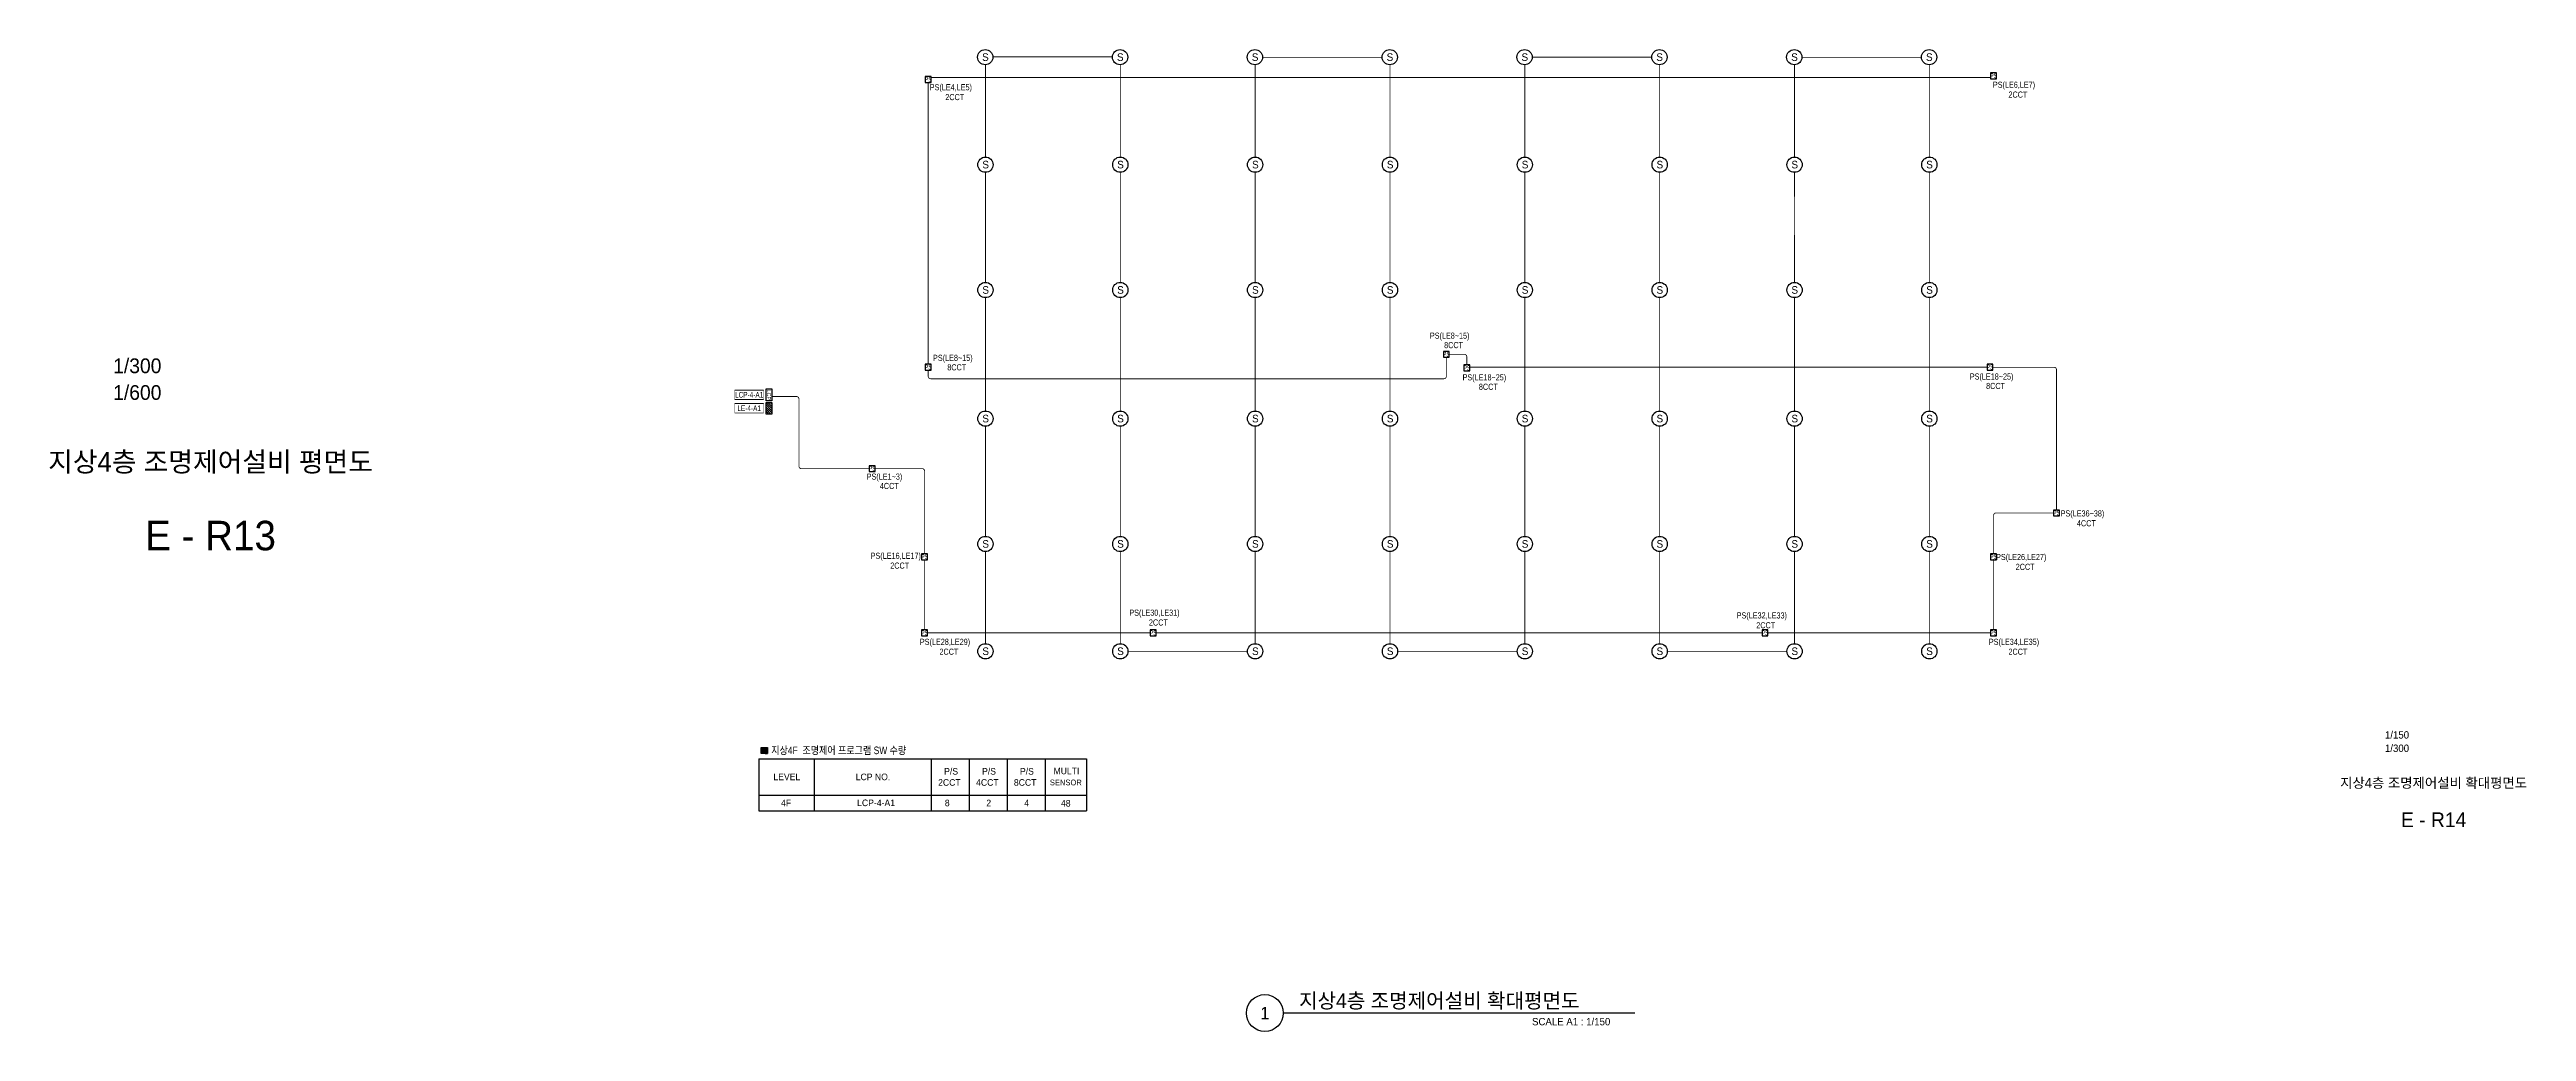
# Model space of a CAD drawing. Header units: millimetres. Extents: x 39625 to 501091, y -351975 to 833216.
# Drawn here: x 223424 to 374591, y 360825 to 420752 of the extents above; entities that cross this region are included whole.
import ezdxf
from ezdxf.enums import TextEntityAlignment as Align

# ---------------------------------------------------------------- set-up
doc = ezdxf.new("R2010")
doc.units = ezdxf.units.MM
doc.header["$LTSCALE"] = 150
doc.set_wipeout_variables(frame=1)
doc.linetypes.add('HIDDEN', pattern=[9.525, 6.35, -3.175])
for name, color, linetype in [('------01 Distribution Panel', 3, 'Continuous'), ('------02 Etc Panel', 3, 'Continuous'), ('------04 Lighting Switch', 2, 'Continuous'), ('-----30 Text', 2, 'Continuous'), ('-----41 Drawing Title', 2, 'Continuous'), ('-----42 Drawing Number', 2, 'Continuous'), ('-----43 Drawing Scale', 3, 'Continuous')]:
    doc.layers.add(name, color=color, linetype=linetype)
doc.styles.add('ELEC', font='')
doc.styles.get('ELEC').set_extended_font_data('Dotum')

# ---------------------------------------------------------------- blocks, each defined once
blk = doc.blocks.new('ps')
blk.add_lwpolyline([(-79296, 80452), (-79751, 80452), (-79751, 79997), (-79296, 79997)], close=True)
at = {"style": 'ELEC', "width": 0.7}
blk.add_text('PS', height=379.2, dxfattribs=at).set_placement((-79517, 80226), align=Align.MIDDLE_CENTER)
blk = doc.blocks.new('A02')
h = blk.add_hatch()
h.set_pattern_fill('ANSI31', color=256, scale=25, style=0)
h.set_pattern_definition([(45, (-2000, -19200), (-56.1266, 56.1266), [])])
h.paths.add_polyline_path([(-300, 300), (-300, 0), (300, 0), (300, 300)])
blk.add_lwpolyline([(300, 0), (-300, 0), (-300, 300), (300, 300)], close=True)
blk = doc.blocks.new('A07')
blk.add_lwpolyline([(-300, 0), (-300, 300), (300, 300), (300, 0)], close=True)
at = {"style": 'ELEC'}
blk.add_text('LCP', height=200, dxfattribs=at).set_placement((0, 150), align=Align.MIDDLE)

msp = doc.modelspace()

# ---------------------------------------------------------------- hatches: boundary and pattern name
at = {"layer": '-----30 Text'}
h = msp.add_hatch(dxfattribs=at)
h.set_pattern_fill('ANSI31', color=256, scale=1.090331, style=0)
h.set_pattern_definition([(45, (1035317.1733, 180895.856), (-0.09637256818, 0.09637256818), [])])
h.paths.add_polyline_path([(266861, 378160), (267233, 378160), (267233, 377788), (266861, 377788)])

# ---------------------------------------------------------------- linework, layer by layer
at = {"layer": '------01 Distribution Panel', "color": 1}
msp.add_lwpolyline([(265245, 398597), (267000, 398597), (267000, 399122), (265245, 399122)], close=True, dxfattribs=at)
at = {"layer": '-----30 Text'}
msp.add_lwpolyline([(266861, 378160), (267233, 378160), (267233, 377788), (266861, 377788)], close=True, dxfattribs=at)
at = {"layer": '-----41 Drawing Title', "color": 7}
msp.add_line((320178, 361950), (298722, 361950), dxfattribs=at)
msp.add_circle((297597, 361950), 1125, dxfattribs=at)
at = {"color": 3}
for p, q in [((266711, 377466), (266711, 374284)), ((266711, 377466), (277233, 377466)), ((270083, 377466), (270083, 374284)), ((277233, 377466), (277233, 374284)), ((277233, 377466), (277233, 374284)), ((277233, 377466), (286713, 377466)), ((279548, 377466), (279548, 374284)), ((281863, 377466), (281863, 374284)), ((284178, 377466), (284178, 374284)), ((286713, 377466), (286713, 374284)), ((286713, 377466), (286713, 374654)), ((266711, 375256), (277233, 375256)), ((277233, 375256), (286713, 375256)), ((266711, 374284), (277233, 374284)), ((277233, 374284), (286713, 374284))]:
    msp.add_line(p, q, dxfattribs=at)
at = {"color": 4, "linetype": 'HIDDEN', "lineweight": -3, "ltscale": 0.2, "const_width": 50, "elevation": 0}
for points in [[(281009, 420303), (288307, 420303)], [(297454, 420275), (304751, 420275)], [(313913, 420286), (321210, 420286)], [(330372, 420275), (337670, 420275)], [(280543, 419820), (280544, 414191)], [(288773, 419820), (288774, 414191)], [(297002, 419820), (297003, 414191)], [(305232, 419820), (305233, 414191)], [(313462, 419820), (313462, 414191)], [(321691, 419820), (321692, 414191)], [(329921, 419820), (329921, 414191)], [(338150, 419820), (338151, 414191)], [(280543, 413259), (280544, 409434)], [(288773, 413259), (288774, 409434)], [(297002, 413259), (297003, 409434)], [(305232, 413259), (305233, 409434)], [(313461, 413259), (313463, 409434)], [(321691, 413259), (321692, 409434)], [(329920, 413259), (329930, 409431)], [(338150, 413259), (338151, 409434)], [(280544, 409434), (280545, 406541)], [(288774, 409434), (288774, 406541)], [(297003, 409434), (297004, 406541)], [(305233, 409434), (305233, 406541)], [(313463, 409434), (313463, 406541)], [(321692, 409434), (321692, 406541)], [(329922, 409434), (329922, 406541)], [(338151, 409434), (338152, 406541)], [(280545, 398691), (280543, 405609)], [(288773, 398691), (288771, 405609)], [(297002, 398691), (297000, 405609)], [(305232, 398691), (305230, 405609)], [(313462, 398691), (313460, 405609)], [(321691, 398691), (321689, 405609)], [(329922, 398691), (329920, 405609)], [(338152, 398691), (338150, 405609)], [(280543, 393934), (280543, 397759)], [(288773, 393934), (288773, 397759)], [(297002, 393905), (297002, 397759)], [(305232, 393934), (305232, 397759)], [(313462, 393934), (313462, 397759)], [(321691, 393908), (321691, 397759)], [(329921, 393934), (329921, 397759)], [(338150, 393750), (338150, 397759)], [(280543, 391041), (280543, 393934)], [(288773, 391041), (288773, 393934)], [(297002, 391041), (297002, 393934)], [(305232, 391041), (305232, 393934)], [(313462, 391041), (313462, 393934)], [(321691, 391041), (321691, 393934)], [(329921, 391041), (329921, 393934)], [(338150, 391041), (338150, 393934)], [(280543, 384491), (280544, 390109)], [(288773, 384491), (288774, 390109)], [(297002, 384491), (297003, 390109)], [(305232, 384491), (305233, 390109)], [(313462, 384491), (313462, 390109)], [(321691, 384491), (321692, 390109)], [(329921, 384491), (329922, 390109)], [(338150, 384491), (338151, 390109)], [(289239, 384025), (296536, 384025)], [(305698, 384025), (312995, 384025)], [(322157, 384025), (329454, 384025)]]:
    msp.add_lwpolyline(points, dxfattribs=at)
at = {"color": 30, "linetype": 'HIDDEN', "lineweight": -3, "ltscale": 0.2, "const_width": 50, "elevation": 0}
for points in [[(277050, 401550), (277050, 418750)], [(277230, 419045), (341890, 419045)], [(310100, 401370), (341670, 401370)], [(276830, 389615), (276830, 385330)], [(342070, 389657), (342070, 385330)], [(277010, 385150), (290600, 385150)], [(290960, 385150), (327940, 385150)]]:
    msp.add_lwpolyline(points, dxfattribs=at)
for points in [[(309920, 401500), (309920, 402000, 0.4142136), (309770, 402150), (308850, 402150)], [(308670, 401970), (308670, 400809, -0.4142136), (308520, 400659), (277200, 400659, -0.4142136), (277050, 400809), (277050, 401190)], [(267510, 399575), (269009, 399575, -0.4142136), (269159, 399425), (269159, 395325, 0.4142039), (269309, 395175), (273450, 395175)], [(276830, 389975), (276830, 395025, 0.4142136), (276680, 395175), (273810, 395175)], [(342070, 389975), (342070, 392320, -0.4142136), (342220, 392470), (345732, 392470)]]:
    msp.add_lwpolyline(points, format="xyb", dxfattribs=at)
at = {"color": 30, "linetype": 'HIDDEN', "lineweight": -3, "ltscale": 0.2, "const_width": 50}
msp.add_lwpolyline([(345913, 392650), (345913, 401208, 0.4142136), (345763, 401358), (342030, 401358)], format="xyb", dxfattribs=at)
msp.add_lwpolyline([(328300, 385150), (341890, 385150)], dxfattribs=at)
at = {"color": 2}
for centre in [(280529, 420285), (288758, 420285), (296988, 420285), (305218, 420285), (313447, 420285), (321677, 420285), (329906, 420285), (338136, 420285), (280543, 413725), (288773, 413725), (297002, 413725), (305232, 413725), (313462, 413725), (321691, 413725), (329921, 413725), (338150, 413725), (280543, 406075), (288773, 406075), (297002, 406075), (305232, 406075), (313462, 406075), (321691, 406075), (329921, 406075), (338150, 406075), (280543, 398225), (288773, 398225), (297002, 398225), (305232, 398225), (313462, 398225), (321691, 398225), (329921, 398225), (338150, 398225), (280543, 390575), (288773, 390575), (297002, 390575), (305232, 390575), (313462, 390575), (321691, 390575), (329921, 390575), (338150, 390575), (280543, 384025), (288773, 384025), (297002, 384025), (305232, 384025), (313462, 384025), (321691, 384025), (329921, 384025), (338150, 384025)]:
    msp.add_circle(centre, 466, dxfattribs=at)

# ---------------------------------------------------------------- block references
at = {"layer": '------01 Distribution Panel', "xscale": 1.2, "yscale": 1.2, "zscale": 1.2, "rotation": 270}
msp.add_blockref('A02', (267150, 398860), dxfattribs=at)
at = {"layer": '------02 Etc Panel', "xscale": 1.2, "yscale": 1.2, "zscale": 1.2, "rotation": 270}
msp.add_blockref('A07', (267150, 399680), dxfattribs=at)
at = {"layer": '------04 Lighting Switch', "xscale": 0.790589613177827, "yscale": 0.790589613177827, "zscale": 0.790589613177827}
for p in [(339920, 355505), (404940, 355725), (371540, 338725), (339920, 337945), (372790, 337895), (404720, 337945), (336500, 331750), (408783, 329045), (339700, 326370), (404941, 326370), (339700, 321725), (353650, 321725), (390991, 321725), (404941, 321725)]:
    msp.add_blockref('ps', p, dxfattribs=at)

# ---------------------------------------------------------------- texts
at = {"layer": '-----30 Text', "style": 'ELEC', "width": 0.9}
for s, p in [('PS(LE6,LE7)', (343315, 418557)), ('PS(LE4,LE5)', (278431, 418405)), ('2CCT', (278670, 417851)), ('2CCT', (343554, 418003)), ('PS(LE8~15)', (278553, 401888)), ('PS(LE8~15)', (308874, 403244)), ('8CCT', (309113, 402714)), ('8CCT', (278792, 401358)), ('PS(LE18~25)', (310993, 400700)), ('PS(LE18~25)', (341950, 400750)), ('8CCT', (311233, 400170)), ('8CCT', (342189, 400220)), ('PS(LE1~3)', (274380, 394641)), ('4CCT', (274674, 394117)), ('PS(LE36~38)', (347494, 392396)), ('4CCT', (347733, 391842)), ('PS(LE16,LE17)', (275071, 389810)), ('2CCT', (275311, 389256)), ('PS(LE26,LE27)', (343757, 389735)), ('2CCT', (343996, 389181)), ('PS(LE30,LE31)', (290858, 386338)), ('2CCT', (291097, 385783)), ('PS(LE32,LE33)', (327924, 386171)), ('2CCT', (328164, 385616)), ('PS(LE28,LE29)', (278075, 384557)), ('2CCT', (278314, 384003)), ('PS(LE34,LE35)', (343315, 384557)), ('2CCT', (343555, 384003))]:
    msp.add_text(s, height=375, dxfattribs=at).set_placement(p, align=Align.MIDDLE)
at = {"layer": '-----30 Text', "style": 'ELEC', "width": 0.85}
msp.add_text('지상4F  조명제어 프로그램 SW 수량', height=463.68, dxfattribs=at).set_placement((267468, 377749))
at = {"layer": '-----30 Text', "style": 'ELEC'}
for s, height, p in [(' LEVEL', 402.9, (267453, 376160)), (' LCP NO.', 402.9, (272479, 376159)), (' P/S', 402.9, (277874, 376499)), (' P/S', 402.9, (280188, 376499)), (' P/S', 402.9, (282503, 376499)), ('MULTI', 402.9, (284697, 376523)), ('4F', 402.9, (268070, 374572)), ('LCP-4-A1', 402.9, (272711, 374577)), ('2CCT', 402.9, (277653, 375820)), ('8', 403, (278065, 374569)), ('4CCT', 402.9, (279973, 375820)), ('2', 403, (280597, 374569)), ('8CCT', 402.9, (282279, 375820)), ('4', 403, (282912, 374569)), ('SENSOR', 352.9, (284473, 375845)), ('48', 402.9, (285152, 374547))]:
    msp.add_text(s, height=height, dxfattribs=at).set_placement(p)
at = {"layer": '-----41 Drawing Title', "style": 'ELEC'}
for s, height, p in [('지상4층 조명제어설비 평면도', 1200, (233250, 395590)), ('지상4층 조명제어설비 확대평면도', 600, (368925, 375995))]:
    msp.add_text(s, height=height, dxfattribs=at).set_placement(p, align=Align.MIDDLE_CENTER)
at = {"layer": '-----41 Drawing Title', "color": 2, "style": 'ELEC'}
msp.add_text('지상4층 조명제어설비 확대평면도', height=900, dxfattribs=at).set_placement((299681, 362250))
at = {"layer": '-----41 Drawing Title', "color": 7, "style": 'ELEC'}
msp.add_text('1', height=750, dxfattribs=at).set_placement((297597, 361950), align=Align.MIDDLE)
at = {"layer": '-----41 Drawing Title', "style": 'ELEC'}
msp.add_text('SCALE A1 : 1/150', height=450, dxfattribs=at).set_placement((318678, 361200), align=Align.RIGHT)
at = {"layer": '-----42 Drawing Number', "style": 'ELEC'}
for s, height, p in [('E - R13', 1800, (233250, 391090)), ('E - R14', 900, (368925, 373745))]:
    msp.add_text(s, height=height, dxfattribs=at).set_placement(p, align=Align.MIDDLE_CENTER)
at = {"layer": '-----43 Drawing Scale', "style": 'ELEC'}
for s, height, p in [('1/300', 900, (228779, 401450)), ('1/600', 900, (228779, 399820)), ('1/150', 450, (366690, 378925)), ('1/300', 450, (366690, 378110))]:
    msp.add_text(s, height=height, dxfattribs=at).set_placement(p, align=Align.MIDDLE_CENTER)
at = {"color": 4, "style": 'ELEC'}
for p in [(280743, 420057), (288973, 420057), (297203, 420057), (305432, 420057), (313662, 420057), (321891, 420057), (330121, 420057), (338350, 420057), (280758, 413497), (288987, 413497), (297217, 413497), (305447, 413497), (313676, 413497), (321906, 413497), (330135, 413497), (338365, 413497), (280758, 405847), (288987, 405847), (297217, 405847), (305447, 405847), (313676, 405847), (321906, 405847), (330135, 405847), (338365, 405847), (280758, 397997), (288987, 397997), (297217, 397997), (305447, 397997), (313676, 397997), (321906, 397997), (330135, 397997), (338365, 397997), (280758, 390347), (288987, 390347), (297217, 390347), (305447, 390347), (313676, 390347), (321906, 390347), (330135, 390347), (338365, 390347), (280758, 383797), (288987, 383797), (297217, 383797), (305447, 383797), (313676, 383797), (321906, 383797), (330135, 383797), (338365, 383797)]:
    msp.add_text('S', height=464, dxfattribs=at).set_placement(p, align=Align.RIGHT)

# ---------------------------------------------------------------- next in the draw order: wipeouts: each hides what was drawn before it
at = {"color": 1}
msp.add_wipeout([(265245, 398597), (267000, 398597), (267000, 399122), (265245, 399122)], dxfattribs=at)

# ---------------------------------------------------------------- next in the draw order: linework, layer by layer
at = {"layer": '------01 Distribution Panel', "color": 1}
msp.add_lwpolyline([(265245, 399417), (267000, 399417), (267000, 399942), (265245, 399942)], close=True, dxfattribs=at)

# ---------------------------------------------------------------- next in the draw order: wipeouts: each hides what was drawn before it
at = {"color": 1}
msp.add_wipeout([(265245, 399417), (267000, 399417), (267000, 399942), (265245, 399942)], dxfattribs=at)

# ---------------------------------------------------------------- next in the draw order: texts
at = {"layer": '------01 Distribution Panel', "style": 'ELEC', "width": 0.7}
for s, p in [('LCP-4-A1', (266123, 399680)), ('LE-4-A1', (266123, 398860))]:
    msp.add_text(s, height=350, dxfattribs=at).set_placement(p, align=Align.MIDDLE_CENTER)

doc.saveas('drawing.dxf')
